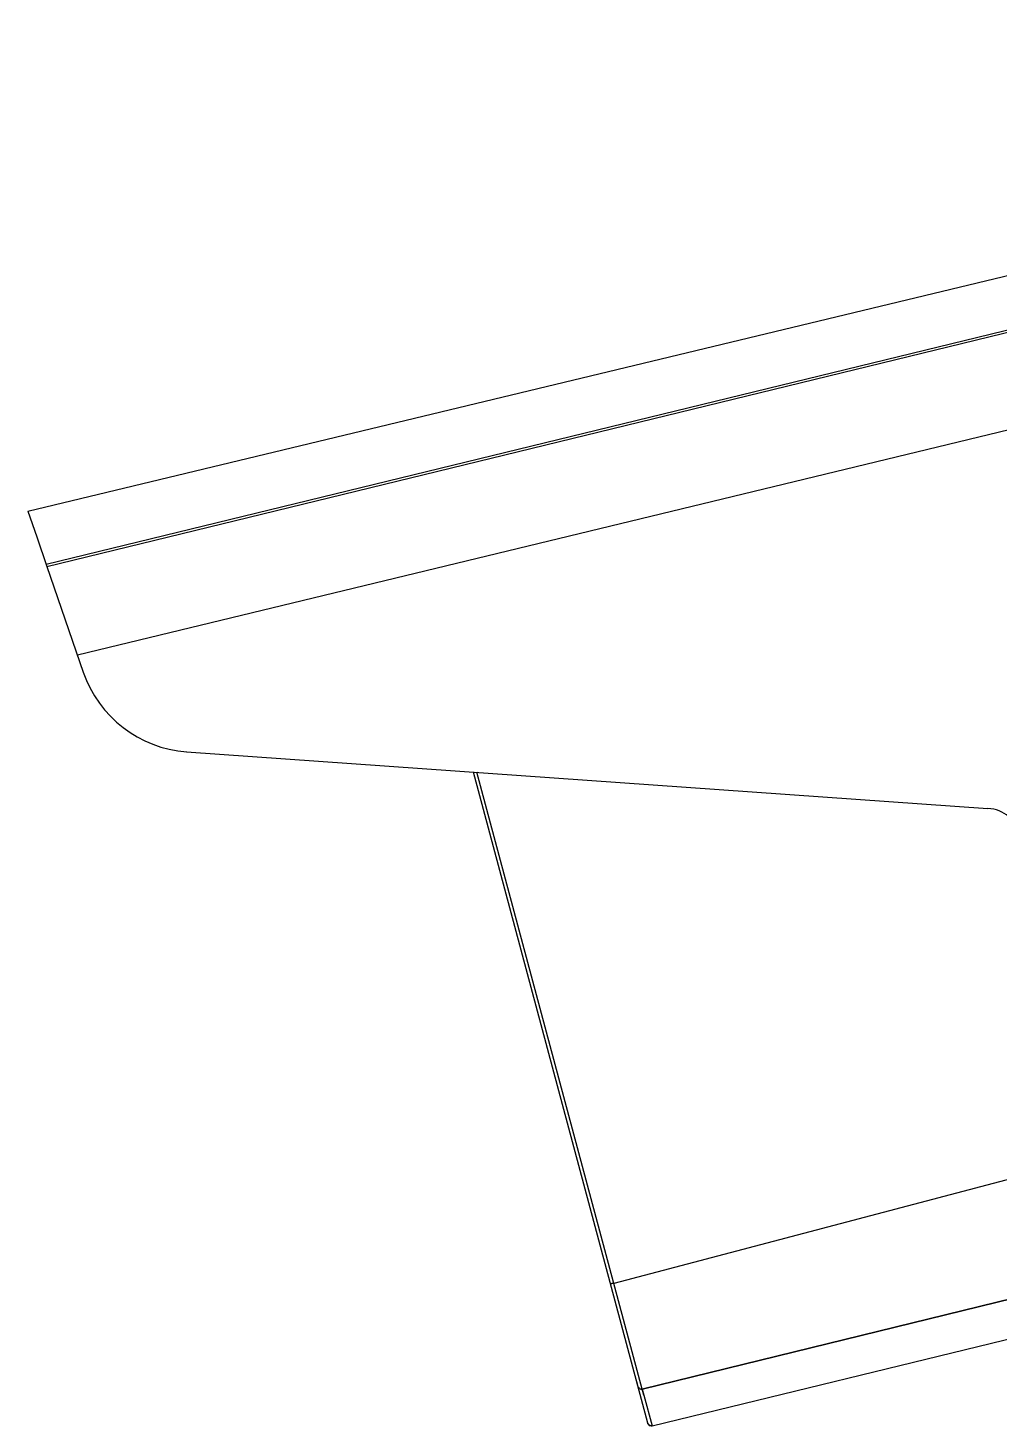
# Model space of a CAD drawing. Header units: millimetres. Extents: x 1086 to 16404, y 1320 to 9021.
# Drawn here: x 11466.6 to 11549.1, y 4901.7 to 5020.4 of the extents above; entities that cross this region are included whole.
import ezdxf

# ---------------------------------------------------------------- set-up
doc = ezdxf.new("R2010")
doc.units = ezdxf.units.MM
doc.header["$LTSCALE"] = 8
doc.layers.add('STS_Señales Débiles', color=7, linetype='Continuous', true_color=0x265482)

# ---------------------------------------------------------------- blocks, each defined once
blk = doc.blocks.new('BULLET WiFi')
for p, q in [((-115.89, 80.16), (-302.86, 34.58)), ((-302.82, 34.42), (-115.89, 79.99)), ((-304.42, 39.11), (-207.73, 62.37)), ((-300.2, 26.91), (-207.11, 49.42)), ((-304.42, 39.11), (-303.66, 36.93)), ((-303.66, 36.93), (-302.82, 34.42)), ((-302.82, 34.42), (-299.72, 25.43)), ((-290.94, 18.66), (-222.89, 13.84)), ((-251.77, -38.38), (-266.59, 16.94)), ((-252.25, -35.47), (-266.29, 16.93)), ((-213.35, -15.62), (-254.65, -26.51)), ((-252.25, -35.47), (-210.76, -25.3)), ((-210.76, -25.3), (-252.25, -35.47)), ((-254.9, -26.53), (-254.95, -26.51)), ((-254.86, -26.52), (-254.9, -26.53)), ((-254.82, -26.51), (-254.86, -26.52)), ((-254.78, -26.5), (-254.82, -26.51)), ((-254.74, -26.49), (-254.78, -26.5)), ((-254.7, -26.48), (-254.74, -26.49)), ((-254.65, -26.51), (-254.7, -26.48)), ((-251.41, -38.59), (-209.91, -28.47)), ((-252.63, -35.18), (-252.93, -34.05)), ((-252.61, -35.26), (-252.6, -35.3)), ((-252.6, -35.3), (-252.55, -35.33)), ((-252.55, -35.33), (-252.53, -35.37)), ((-252.53, -35.37), (-252.52, -35.41)), ((-252.52, -35.41), (-252.47, -35.44)), ((-252.47, -35.44), (-252.43, -35.43)), ((-252.43, -35.43), (-252.42, -35.47)), ((-252.42, -35.47), (-252.38, -35.46)), ((-252.38, -35.46), (-252.33, -35.49)), ((-252.33, -35.49), (-252.29, -35.48)), ((-252.29, -35.48), (-252.25, -35.47)), ((-252.25, -35.47), (-252.11, -35.99)), ((-252.11, -35.99), (-252.25, -35.47)), ((-252.11, -35.99), (-251.41, -38.59)), ((-251.77, -38.38), (-251.76, -38.42)), ((-251.76, -38.42), (-251.77, -38.38)), ((-251.76, -38.42), (-251.75, -38.46)), ((-251.75, -38.46), (-251.76, -38.42)), ((-251.75, -38.46), (-251.71, -38.45)), ((-251.71, -38.45), (-251.75, -38.46)), ((-251.71, -38.45), (-251.7, -38.49)), ((-251.7, -38.49), (-251.71, -38.45)), ((-251.7, -38.49), (-251.69, -38.53)), ((-251.69, -38.53), (-251.7, -38.49)), ((-251.69, -38.53), (-251.65, -38.52)), ((-251.64, -38.56), (-251.69, -38.53)), ((-251.65, -38.52), (-251.64, -38.56)), ((-251.64, -38.56), (-251.59, -38.59)), ((-251.59, -38.59), (-251.64, -38.56)), ((-251.59, -38.59), (-251.54, -38.58)), ((-251.54, -38.58), (-251.59, -38.59)), ((-251.54, -38.58), (-251.49, -38.61)), ((-251.49, -38.61), (-251.54, -38.58)), ((-251.49, -38.61), (-251.45, -38.6)), ((-251.45, -38.6), (-251.49, -38.61)), ((-251.45, -38.6), (-251.41, -38.59)), ((-251.41, -38.59), (-251.45, -38.6))]:
    blk.add_line(p, q)
for centre, radius, start, end in [((-290.17, 28.73), 10.1, 199.0742, 265.654), ((-223.03, 10.84), 3.01, 13.508, 87.268)]:
    blk.add_arc(centre, radius, start, end)
for tag, p in [('IDENTIFICADOR', (-400, -80)), ('MARCA', (-399.94, -99.49)), ('MODELO', (-400, -120)), ('TIPO_IP_IR', (-400, -140)), ('LENTE_RESOLUCION', (-400, -160)), ('FOV', (-400, -180)), ('PROTOCOLOS', (-400, -200)), ('DIMENSIONES', (-400, -220)), ('ALIMENTACION', (-400, -240))]:
    blk.add_attdef(tag, p, '', height=15)

msp = doc.modelspace()

# ---------------------------------------------------------------- block references
at = {"layer": 'STS_Señales Débiles'}
msp.add_blockref('BULLET WiFi', (11771.02, 4940.29), dxfattribs=at)

doc.saveas('drawing.dxf')
